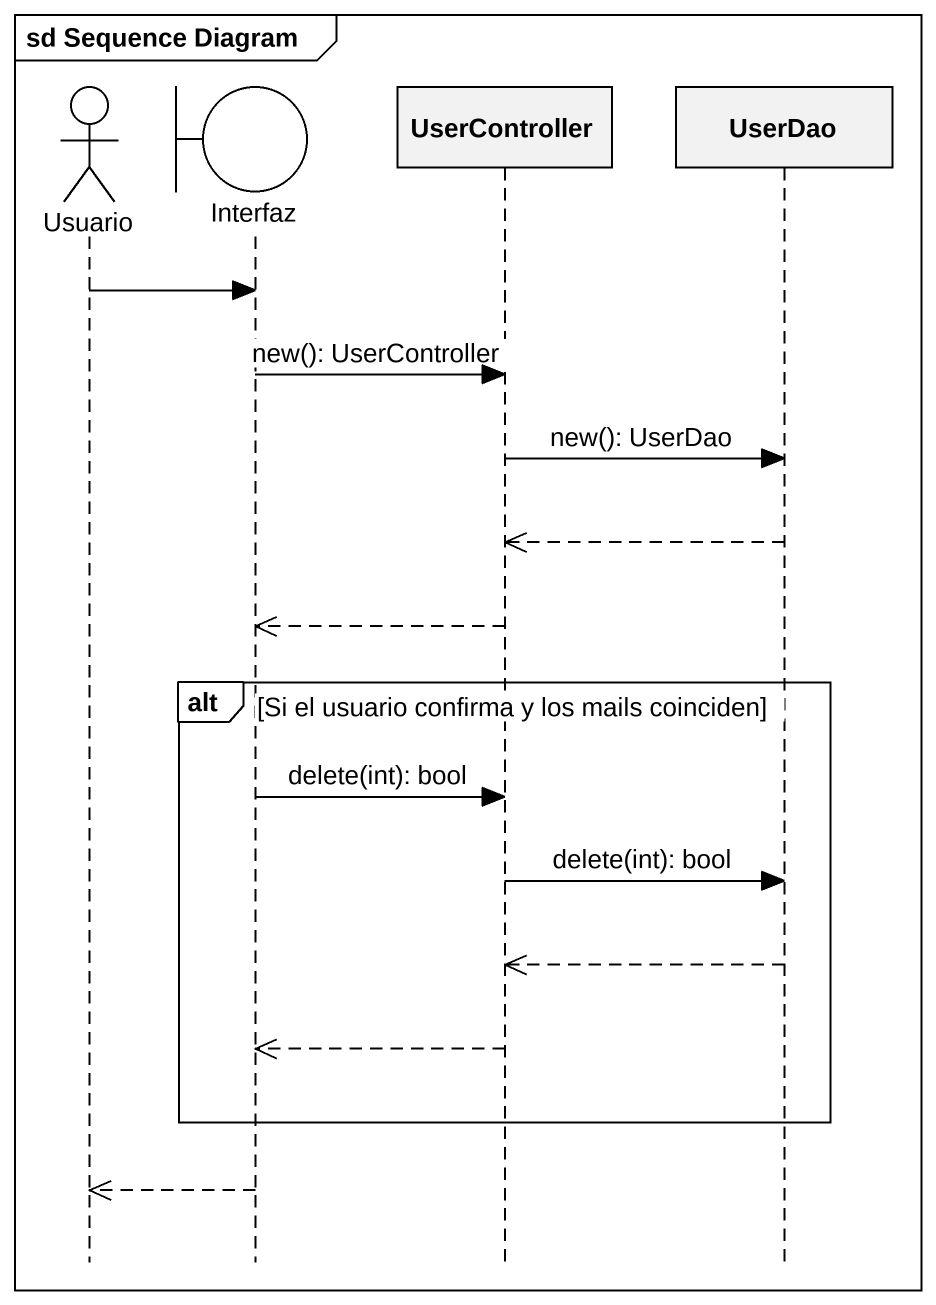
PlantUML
@startuml
mainframe sd Sequence Diagram
hide footbox
actor Usuario
boundary Interfaz
participant UserController
participant UserDao

Usuario -> Interfaz
Interfaz -> UserController : new(): UserController
UserController -> UserDao : new(): UserDao
UserDao -->> UserController
UserController -->> Interfaz
alt Si el usuario confirma y los mails coinciden
  Interfaz -> UserController : delete(int): bool
  UserController -> UserDao : delete(int): bool
  UserDao -->> UserController
  UserController -->> Interfaz
end
Interfaz -->> Usuario
@enduml
